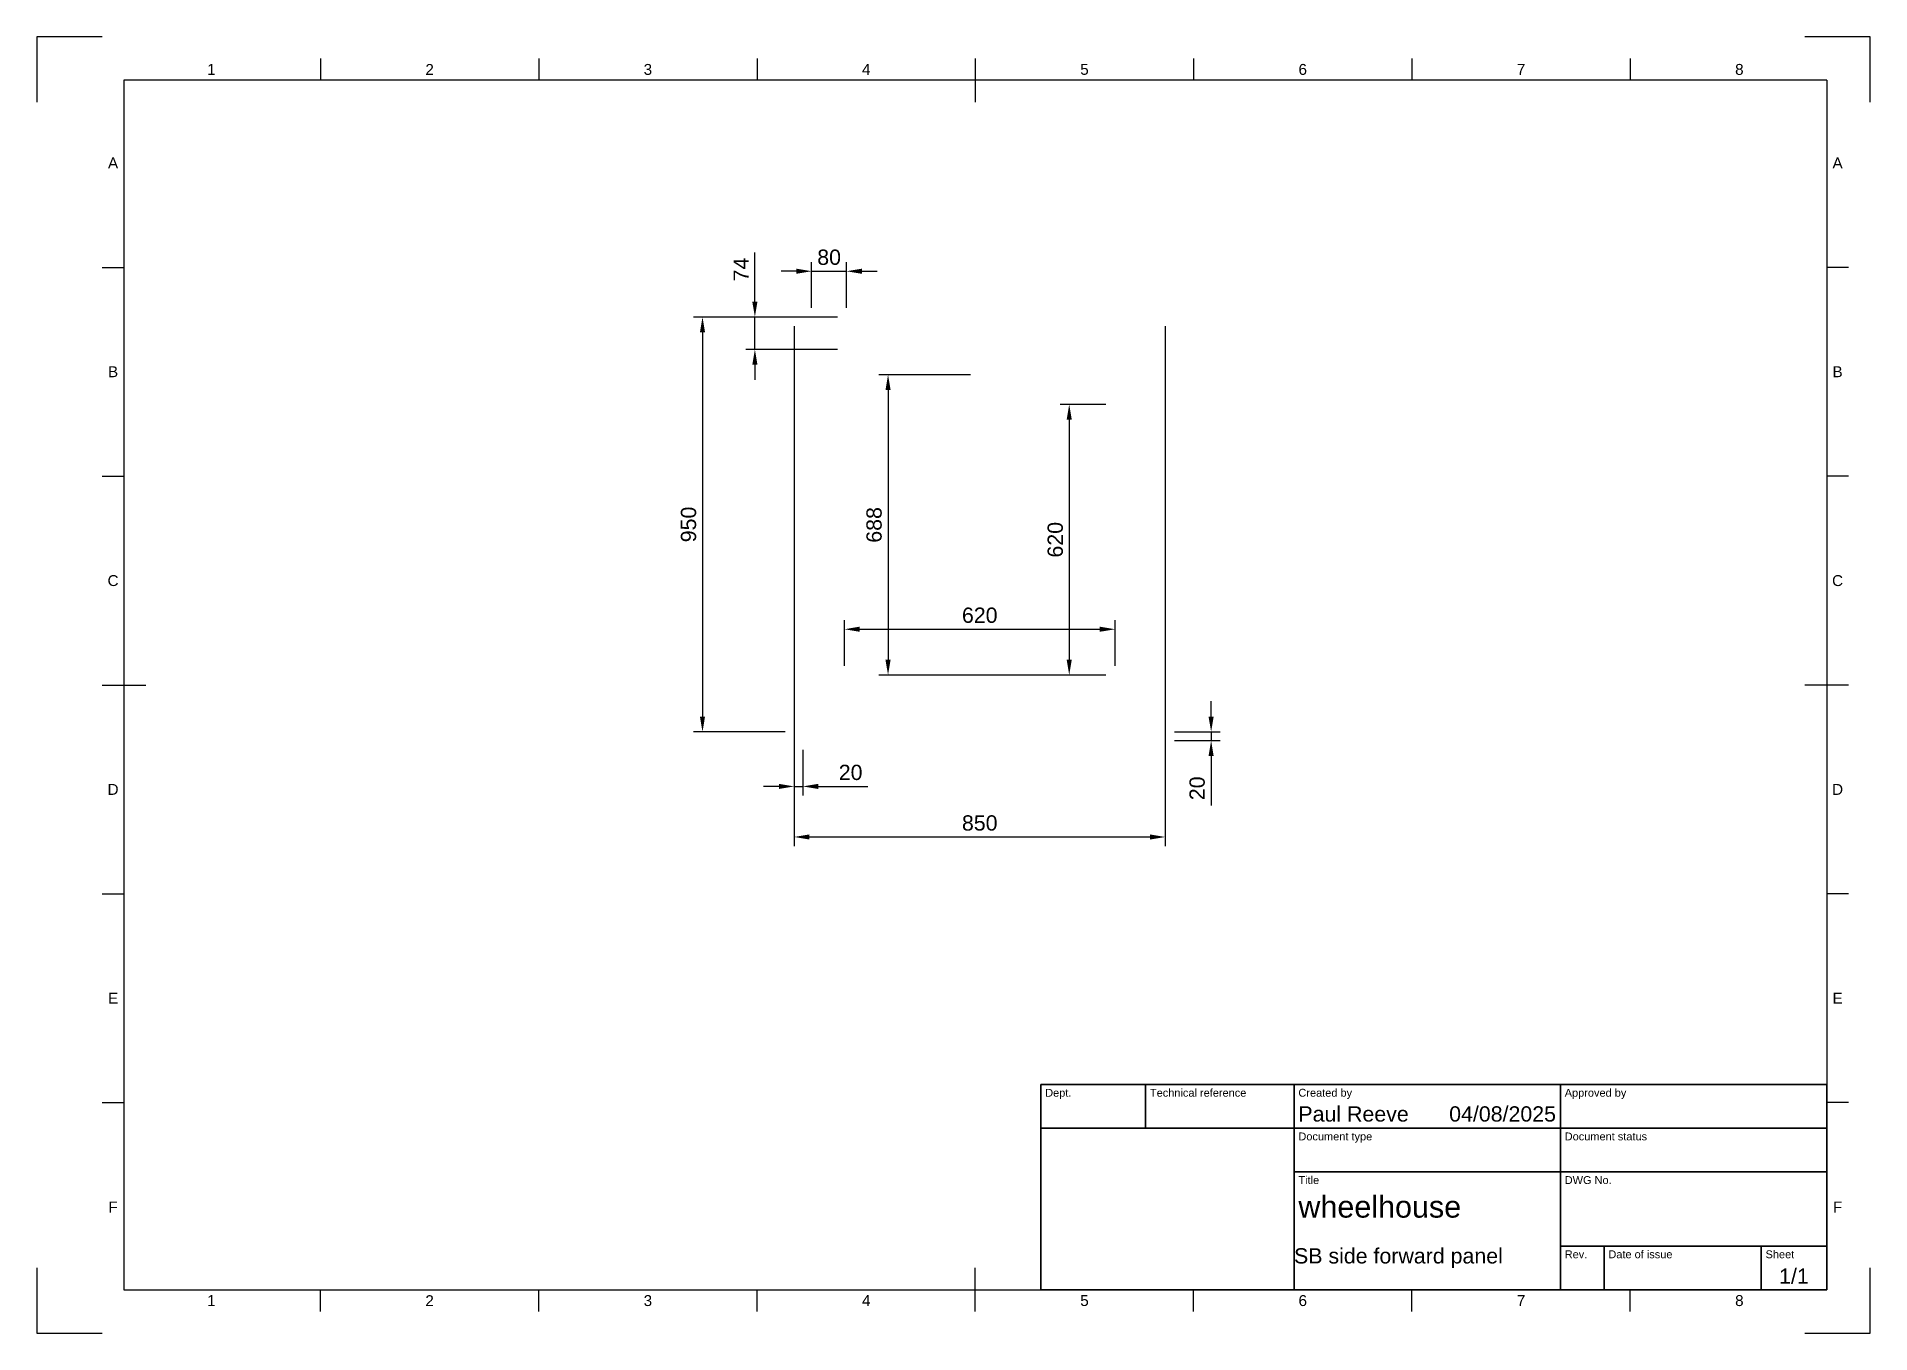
# Paper-space layout 'Sheet1' of a CAD drawing. Header units: millimetres. Extents: x 0 to 420, y 0 to 297.
import ezdxf
from ezdxf.enums import TextEntityAlignment as Align

# ---------------------------------------------------------------- set-up
doc = ezdxf.new("R2010")
doc.units = ezdxf.units.MM
doc.header["$LTSCALE"] = 0.75
for name, color, linetype, lineweight in [('BORDER', 7, 'Continuous', 25), ('FD_Dimensions', 7, 'Continuous', 25), ('Notes', 7, 'Continuous', 25), ('TITLEBLOCK', 7, 'Continuous', 35)]:
    doc.layers.add(name, color=color, linetype=linetype, lineweight=lineweight)
doc.styles.add('FusionTitle', font='Arial.ttf')
doc.styles.get("Standard").update_dxf_attribs({"font": 'Arial.ttf'})
doc.dimstyles.new('Dim-ISO-25', dxfattribs={"dimtxt": 3.5, "dimasz": 3.5, "dimexe": 2.1, "dimexo": 2.1, "dimgap": 1.4, "dimtad": 1, "dimzin": 12, "dimdsep": 46, "dimtxsty": 'Standard', "dimcen": 0, "dimazin": 3, "dimtp": 0.1, "dimtm": 0.1, "dimtfac": 0.714286, "dimtmove": 0, "dimatfit": 3, "dimfxl": 1, "dimtzin": 12, "dimarcsym": 0})

# ---------------------------------------------------------------- blocks, each defined once
blk = doc.blocks.new('ISO_A3_SHEET')
at = {"layer": 'BORDER'}
for p, q in [((65, 292), (65, 287)), ((115, 292), (115, 287)), ((165, 292), (165, 287)), ((215, 292), (215, 282)), ((265, 292), (265, 287)), ((315, 292), (315, 287)), ((365, 292), (365, 287)), ((410, 287), (20, 287)), ((20, 287), (20, 10)), ((410, 287), (410, 10)), ((15, 244.16666), (20, 244.16666)), ((415, 244.16666), (410, 244.16666)), ((15, 196.33333), (20, 196.33333)), ((415, 196.33333), (410, 196.33333)), ((15, 148.5), (25, 148.5)), ((415, 148.5), (405, 148.5)), ((15, 100.66667), (20, 100.66667)), ((415, 100.66667), (410, 100.66667)), ((15, 52.83334), (20, 52.83334)), ((415, 52.83334), (410, 52.83334)), ((215, 5), (215, 15)), ((20, 10), (410, 10)), ((65, 5), (65, 10)), ((115, 5), (115, 10)), ((165, 5), (165, 10)), ((265, 5), (265, 10)), ((315, 5), (315, 10)), ((365, 5), (365, 10))]:
    blk.add_line(p, q, dxfattribs=at)
at = {"layer": 'Defpoints'}
for p, q in [((15, 297), (0, 297)), ((0, 297), (0, 282)), ((420, 297), (405, 297)), ((420, 282), (420, 297)), ((0, 15), (0, 0)), ((420, 0), (420, 15)), ((0, 0), (15, 0)), ((405, 0), (420, 0))]:
    blk.add_line(p, q, dxfattribs=at)
at = {"layer": 'BORDER', "style": 'FusionTitle'}
for s, p in [('1', (40, 289.5)), ('2', (90, 289.5)), ('3', (140, 289.5)), ('4', (190, 289.5)), ('5', (240, 289.5)), ('6', (290, 289.5)), ('7', (340, 289.5)), ('8', (390, 289.5)), ('A', (17.5, 268.08333)), ('A', (412.5, 268.08333)), ('B', (17.5, 220.25)), ('B', (412.5, 220.25)), ('C', (17.5, 172.41667)), ('C', (412.5, 172.41667)), ('D', (17.5, 124.58334)), ('D', (412.5, 124.58334)), ('E', (17.5, 76.75001)), ('E', (412.5, 76.75001)), ('F', (17.5, 28.91668)), ('F', (412.5, 28.91668)), ('1', (40, 7.5)), ('2', (90, 7.5)), ('3', (140, 7.5)), ('4', (190, 7.5)), ('5', (240, 7.5)), ('6', (290, 7.5)), ('7', (340, 7.5)), ('8', (390, 7.5))]:
    blk.add_text(s, height=2.5, dxfattribs=at).set_placement(p, align=Align.MIDDLE)
blk = doc.blocks.new('ISO_TITLEBLOCK')
at = {"layer": 'TITLEBLOCK'}
for p, q in [((0, 47), (-180, 47)), ((-180, 47), (-180, 0)), ((-156, 37), (-156, 47)), ((-122, 0), (-122, 47)), ((-61, 0), (-61, 47)), ((0, 0), (0, 47)), ((-180, 37), (0, 37)), ((-122, 27), (0, 27)), ((-61, 10), (0, 10)), ((-51, 0), (-51, 10)), ((-15, 0), (-15, 10)), ((-180, 0), (0, 0))]:
    blk.add_line(p, q, dxfattribs=at)
at = {"layer": 'TITLEBLOCK', "style": 'FusionTitle'}
for s, p in [('Dept.', (-179, 46)), ('Technical reference', (-155, 46)), ('Created by', (-121, 46)), ('Approved by', (-60, 46)), ('Document type', (-121, 36)), ('Document status', (-60, 36)), ('Title', (-121, 26)), ('DWG No.', (-60, 26)), ('Rev.', (-60, 9)), ('Date of issue', (-50, 9)), ('Sheet', (-14, 9))]:
    blk.add_text(s, height=1.8, dxfattribs=at).set_placement(p, align=Align.TOP_LEFT)
for tag, height, p in [('DEPT', 3.5, (-179, 42)), ('TECHNICAL_REFERENCE', 3.5, (-155, 42)), ('CREATED_BY', 3.5, (-121, 42)), ('APPROVED_BY', 3.5, (-60, 42)), ('DOCUMENT_TYPE', 3.5, (-121, 32)), ('DOCUMENT_STATUS', 3.5, (-60, 32)), ('TITLE_1', 5, (-121, 21.5)), ('TITLE_2', 5, (-121, 14)), ('TITLE_3', 5, (-121, 6.5)), ('DATE_OF_ISSUE', 3.5, (-50, 5))]:
    blk.add_attdef(tag, text='', height=height, dxfattribs=at).set_placement(p, align=Align.TOP_LEFT)
for tag, p in [('CREATED_DATE', (-62, 42)), ('APPROVED_DATE', (-0.99, 42))]:
    blk.add_attdef(tag, text='', height=3.5, dxfattribs=at).set_placement(p, align=Align.TOP_RIGHT)
for tag, height, p in [('DRAWING_NUMBER', 5, (-30.5, 19.75)), ('REV', 3.5, (-56, 4.85)), ('SHEET', 3.5, (-7.5, 4.85))]:
    blk.add_attdef(tag, text='', height=height, dxfattribs=at).set_placement(p, align=Align.TOP_CENTER)
blk = doc.blocks.new('*D29')
at = {"layer": 'Defpoints', "color": 0, "transparency": 16777216}
for p in [(173.51, 232.77), (258.51, 232.77), (258.51, 113.69)]:
    blk.add_point(p, dxfattribs=at)
at = {"layer": 'FD_Dimensions', "color": 0, "lineweight": -2, "transparency": 16777216}
for p, q in [((173.51, 230.67), (173.51, 111.59)), ((258.51, 230.67), (258.51, 111.59)), ((177.01, 113.69), (255.01, 113.69))]:
    blk.add_line(p, q, dxfattribs=at)
at = {"layer": 'FD_Dimensions', "color": 0, "transparency": 16777216}
for points in [[(177.01, 114.27), (177.01, 113.1), (173.51, 113.69)], [(255.01, 114.27), (255.01, 113.1), (258.51, 113.69)]]:
    blk.add_solid(points, dxfattribs=at)
at = {"layer": 'FD_Dimensions', "color": 0, "transparency": 16777216, "insert": (216.01, 116.88), "char_height": 3.5, "attachment_point": 5}
blk.add_mtext('850', dxfattribs=at)
blk = doc.blocks.new('*D30')
at = {"layer": 'Defpoints', "color": 0, "transparency": 16777216}
for p in [(173.51, 232.77), (152.51, 137.77), (173.51, 137.77)]:
    blk.add_point(p, dxfattribs=at)
at = {"layer": 'FD_Dimensions', "color": 0, "lineweight": -2, "transparency": 16777216}
for p, q in [((171.41, 232.77), (150.41, 232.77)), ((152.51, 229.27), (152.51, 141.27)), ((171.41, 137.77), (150.41, 137.77))]:
    blk.add_line(p, q, dxfattribs=at)
at = {"layer": 'FD_Dimensions', "color": 0, "transparency": 16777216}
for points in [[(151.92, 229.27), (153.09, 229.27), (152.51, 232.77)], [(151.92, 141.27), (153.09, 141.27), (152.51, 137.77)]]:
    blk.add_solid(points, dxfattribs=at)
at = {"layer": 'FD_Dimensions', "color": 0, "transparency": 16777216, "insert": (149.32, 185.27), "char_height": 3.5, "attachment_point": 5, "rotation": 90}
blk.add_mtext('950', dxfattribs=at)
blk = doc.blocks.new('*D31')
at = {"layer": 'Defpoints', "color": 0, "transparency": 16777216}
for p in [(258.51, 137.77), (258.51, 135.77), (269.01, 135.77)]:
    blk.add_point(p, dxfattribs=at)
at = {"layer": 'FD_Dimensions', "color": 0, "lineweight": -2, "transparency": 16777216}
for p, q in [((269.01, 141.27), (269.01, 144.77)), ((260.61, 137.77), (271.11, 137.77)), ((260.61, 135.77), (271.11, 135.77)), ((269.01, 137.77), (269.01, 135.77)), ((269.01, 132.27), (269.01, 120.91))]:
    blk.add_line(p, q, dxfattribs=at)
at = {"layer": 'FD_Dimensions', "color": 0, "transparency": 16777216}
for points in [[(268.42, 141.27), (269.59, 141.27), (269.01, 137.77)], [(268.42, 132.27), (269.59, 132.27), (269.01, 135.77)]]:
    blk.add_solid(points, dxfattribs=at)
at = {"layer": 'FD_Dimensions', "color": 0, "transparency": 16777216, "insert": (265.82, 124.84), "char_height": 3.5, "attachment_point": 5, "rotation": 90}
blk.add_mtext('20', dxfattribs=at)
blk = doc.blocks.new('*D32')
at = {"layer": 'Defpoints', "color": 0, "transparency": 16777216}
for p in [(173.51, 137.77), (175.51, 135.77), (175.51, 125.27)]:
    blk.add_point(p, dxfattribs=at)
at = {"layer": 'FD_Dimensions', "color": 0, "lineweight": -2, "transparency": 16777216}
for p, q in [((173.51, 135.67), (173.51, 123.17)), ((175.51, 133.67), (175.51, 123.17)), ((170.01, 125.27), (166.51, 125.27)), ((173.51, 125.27), (175.51, 125.27)), ((179.01, 125.27), (190.37, 125.27))]:
    blk.add_line(p, q, dxfattribs=at)
at = {"layer": 'FD_Dimensions', "color": 0, "transparency": 16777216}
for points in [[(170.01, 125.86), (170.01, 124.69), (173.51, 125.27)], [(179.01, 125.86), (179.01, 124.69), (175.51, 125.27)]]:
    blk.add_solid(points, dxfattribs=at)
at = {"layer": 'FD_Dimensions', "color": 0, "transparency": 16777216, "insert": (186.44, 128.46), "char_height": 3.5, "attachment_point": 5}
blk.add_mtext('20', dxfattribs=at)
blk = doc.blocks.new('*D33')
at = {"layer": 'Defpoints', "color": 0, "transparency": 16777216}
for p in [(247.01, 161.27), (185.01, 150.77), (247.01, 150.77)]:
    blk.add_point(p, dxfattribs=at)
at = {"layer": 'FD_Dimensions', "color": 0, "lineweight": -2, "transparency": 16777216}
for p, q in [((185.01, 152.87), (185.01, 163.37)), ((188.51, 161.27), (243.51, 161.27)), ((247.01, 152.87), (247.01, 163.37))]:
    blk.add_line(p, q, dxfattribs=at)
at = {"layer": 'FD_Dimensions', "color": 0, "transparency": 16777216}
for points in [[(188.51, 161.86), (188.51, 160.69), (185.01, 161.27)], [(243.51, 161.86), (243.51, 160.69), (247.01, 161.27)]]:
    blk.add_solid(points, dxfattribs=at)
at = {"layer": 'FD_Dimensions', "color": 0, "transparency": 16777216, "insert": (216.01, 164.46), "char_height": 3.5, "attachment_point": 5}
blk.add_mtext('620', dxfattribs=at)
blk = doc.blocks.new('*D34')
at = {"layer": 'Defpoints', "color": 0, "transparency": 16777216}
for p in [(247.01, 212.77), (236.51, 150.77), (247.01, 150.77)]:
    blk.add_point(p, dxfattribs=at)
at = {"layer": 'FD_Dimensions', "color": 0, "lineweight": -2, "transparency": 16777216}
for p, q in [((244.91, 212.77), (234.41, 212.77)), ((236.51, 209.27), (236.51, 154.27)), ((244.91, 150.77), (234.41, 150.77))]:
    blk.add_line(p, q, dxfattribs=at)
at = {"layer": 'FD_Dimensions', "color": 0, "transparency": 16777216}
for points in [[(235.92, 209.27), (237.09, 209.27), (236.51, 212.77)], [(235.92, 154.27), (237.09, 154.27), (236.51, 150.77)]]:
    blk.add_solid(points, dxfattribs=at)
at = {"layer": 'FD_Dimensions', "color": 0, "transparency": 16777216, "insert": (233.32, 181.77), "char_height": 3.5, "attachment_point": 5, "rotation": 90}
blk.add_mtext('620', dxfattribs=at)
blk = doc.blocks.new('*D35')
at = {"layer": 'Defpoints', "color": 0, "transparency": 16777216}
for p in [(216.01, 219.57), (195.01, 150.77), (247.01, 150.77)]:
    blk.add_point(p, dxfattribs=at)
at = {"layer": 'FD_Dimensions', "color": 0, "lineweight": -2, "transparency": 16777216}
for p, q in [((213.91, 219.57), (192.91, 219.57)), ((195.01, 216.07), (195.01, 154.27)), ((244.91, 150.77), (192.91, 150.77))]:
    blk.add_line(p, q, dxfattribs=at)
at = {"layer": 'FD_Dimensions', "color": 0, "transparency": 16777216}
for points in [[(194.42, 216.07), (195.59, 216.07), (195.01, 219.57)], [(194.42, 154.27), (195.59, 154.27), (195.01, 150.77)]]:
    blk.add_solid(points, dxfattribs=at)
at = {"layer": 'FD_Dimensions', "color": 0, "transparency": 16777216, "insert": (191.82, 185.17), "char_height": 3.5, "attachment_point": 5, "rotation": 90}
blk.add_mtext('688', dxfattribs=at)
blk = doc.blocks.new('*D36')
at = {"layer": 'Defpoints', "color": 0, "transparency": 16777216}
for p in [(185.51, 243.27), (177.51, 232.77), (185.51, 232.77)]:
    blk.add_point(p, dxfattribs=at)
at = {"layer": 'FD_Dimensions', "color": 0, "lineweight": -2, "transparency": 16777216}
for p, q in [((177.51, 234.87), (177.51, 245.37)), ((185.51, 234.87), (185.51, 245.37)), ((174.01, 243.27), (170.51, 243.27)), ((177.51, 243.27), (185.51, 243.27)), ((189.01, 243.27), (192.51, 243.27))]:
    blk.add_line(p, q, dxfattribs=at)
at = {"layer": 'FD_Dimensions', "color": 0, "transparency": 16777216}
for points in [[(174.01, 243.86), (174.01, 242.69), (177.51, 243.27)], [(189.01, 243.86), (189.01, 242.69), (185.51, 243.27)]]:
    blk.add_solid(points, dxfattribs=at)
at = {"layer": 'FD_Dimensions', "color": 0, "transparency": 16777216, "insert": (181.51, 246.46), "char_height": 3.5, "attachment_point": 5}
blk.add_mtext('80', dxfattribs=at)
blk = doc.blocks.new('*D37')
at = {"layer": 'Defpoints', "color": 0, "transparency": 16777216}
for p in [(164.51, 232.77), (185.51, 232.77), (185.51, 225.37)]:
    blk.add_point(p, dxfattribs=at)
at = {"layer": 'FD_Dimensions', "color": 0, "lineweight": -2, "transparency": 16777216}
for p, q in [((164.51, 236.27), (164.51, 247.54)), ((183.41, 232.77), (162.41, 232.77)), ((164.51, 225.37), (164.51, 232.77)), ((183.41, 225.37), (162.41, 225.37)), ((164.51, 221.87), (164.51, 218.37))]:
    blk.add_line(p, q, dxfattribs=at)
at = {"layer": 'FD_Dimensions', "color": 0, "transparency": 16777216}
for points in [[(163.92, 236.27), (165.09, 236.27), (164.51, 232.77)], [(163.92, 221.87), (165.09, 221.87), (164.51, 225.37)]]:
    blk.add_solid(points, dxfattribs=at)
at = {"layer": 'FD_Dimensions', "color": 0, "transparency": 16777216, "insert": (161.36, 243.66), "char_height": 3.5, "attachment_point": 5, "rotation": 90}
blk.add_mtext('74', dxfattribs=at)

psp = doc.layouts.new('Sheet1')

# ---------------------------------------------------------------- block references
at = {"layer": 'BORDER'}
psp.add_blockref('ISO_A3_SHEET', (0, 0), dxfattribs=at)
at = {"layer": 'TITLEBLOCK'}
psp.add_blockref('ISO_TITLEBLOCK', (410, 10), dxfattribs=at).add_auto_attribs({'CREATED_DATE': '04/08/2025', 'SHEET': '1/1', 'TITLE_1': 'wheelhouse', 'CREATED_BY': 'Paul Reeve'})

# ---------------------------------------------------------------- texts
at = {"layer": 'Notes', "insert": (288, 37), "char_height": 3.5, "attachment_point": 1}
psp.add_mtext_dynamic_manual_height_columns('\\P\\P\\PSB side forward panel', width=61, gutter_width=17.5, heights=[0], dxfattribs=at)

# ---------------------------------------------------------------- dimensions: what is measured, and where the dimension line sits
at = {"layer": 'FD_Dimensions'}
for base, p1, p2, override, picture, middle in [((185.5067, 243.272), (177.5067, 232.772), (185.5067, 232.772), {"dimlfac": -10, "dimclrd": 0, "dimclre": 0}, '*D36', (181.5067, 246.459)), ((258.5067, 113.6883), (173.5067, 232.772), (258.5067, 232.772), {"dimlfac": -10}, '*D29', (216.0067, 116.8753)), ((247.0067, 161.272), (185.0067, 150.772), (247.0067, 150.772), {"dimlfac": -10, "dimclrd": 0, "dimclre": 0}, '*D33', (216.0067, 164.459)), ((175.5067, 125.272), (173.5067, 137.772), (175.5067, 135.772), {"dimlfac": -10, "dimclrd": 0, "dimclre": 0}, '*D32', (186.4374, 128.459))]:
    dim = psp.add_linear_dim(base=base, p1=p1, p2=p2, dimstyle='Dim-ISO-25', override=override, dxfattribs=at)
    dim.commit()
    dim.dimension.update_dxf_attribs({"geometry": picture, "text_midpoint": middle})
for base, p1, p2, override, picture, middle in [((164.5067, 232.772), (185.5067, 225.372), (185.5067, 232.772), {"dimlfac": -10}, '*D37', (161.3567, 243.6573)), ((152.5067, 137.772), (173.5067, 232.772), (173.5067, 137.772), {"dimlfac": -10, "dimclrd": 0, "dimclre": 0}, '*D30', (149.3197, 185.272)), ((195.0067, 150.772), (216.0067, 219.572), (247.0067, 150.772), {"dimlfac": -10, "dimclrd": 0, "dimclre": 0}, '*D35', (191.8197, 185.172)), ((236.5067, 150.772), (247.0067, 212.772), (247.0067, 150.772), {"dimlfac": -10, "dimclrd": 0, "dimclre": 0}, '*D34', (233.3197, 181.772)), ((269.0067, 135.772), (258.5067, 137.772), (258.5067, 135.772), {"dimlfac": -10, "dimclrd": 0, "dimclre": 0}, '*D31', (265.8197, 124.8413))]:
    dim = psp.add_linear_dim(base=base, p1=p1, p2=p2, angle=90, dimstyle='Dim-ISO-25', override=override, dxfattribs=at)
    dim.commit()
    dim.dimension.update_dxf_attribs({"geometry": picture, "text_midpoint": middle})

doc.saveas('drawing.dxf')
